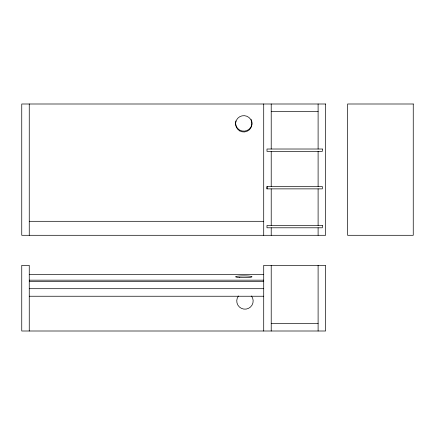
<?xml version="1.0" encoding="UTF-8"?>
<svg xmlns="http://www.w3.org/2000/svg" width="435" height="435" viewBox="0 0 435 435"><rect width="100%" height="100%" fill="white"/><g stroke="black" fill="none" stroke-linecap="round" stroke-linejoin="round"><path stroke-width="0.65" d="M266.992 188.872L266.992 186.528L322.324 186.528L322.324 188.872L266.992 188.872L267.09 186.528M271.217 111.501L318.105 111.501M29.254 221.306L263.713 221.306M29.254 274.664L263.713 274.664M29.254 280.167L263.713 280.167M29.254 281.662L263.713 281.662M29.254 288.699L263.713 288.699M29.254 296.24L263.713 296.24M271.217 323.499L318.105 323.499M318.105 103.998L318.105 149.015M318.105 151.358L318.105 186.528M318.105 188.872L318.105 225.45M318.105 227.793L318.105 235.297M318.105 265.355L318.105 331.002M271.217 103.998L271.217 149.015M271.217 151.358L271.217 186.528M271.217 188.872L271.217 225.45M271.217 227.793L271.217 235.297M271.217 265.355L271.217 331.002M263.713 103.998L263.713 235.297M263.713 331.002L263.713 265.355L325.608 265.355L325.608 331.002L21.75 331.002L21.75 265.355L29.254 265.355L29.254 331.002M29.254 103.998L29.254 235.297M251.468 295.974A8.205 8.205 0 0 1 250.5 307.018A8.205 8.205 0 0 1 239.413 307.018A8.205 8.205 0 0 1 238.445 295.974M251.142 119.407A8.205 8.162 0 0 1 244.59 131.136A8.205 8.162 0 0 1 235.857 120.903M325.608 103.998L21.75 103.998L21.75 235.297L325.608 235.297L325.608 103.998M413.25 103.998L347.603 103.998L347.603 235.297L413.25 235.297L413.25 103.998M322.324 149.015L266.992 149.015L266.992 151.358L322.324 151.358L322.324 149.015M322.324 225.45L266.992 225.45L266.992 227.793L322.324 227.793L322.324 225.45M239.68 277.535A8.205 0.87 0 0 0 251.99 276.785A8.205 0.87 0 0 0 239.68 276.029A8.205 0.87 0 0 0 239.68 277.535M239.68 130.881A8.205 8.162 0 0 0 251.99 123.812A8.205 8.162 0 0 0 239.68 116.749A8.205 8.162 0 0 0 239.68 130.881"/></g></svg>
